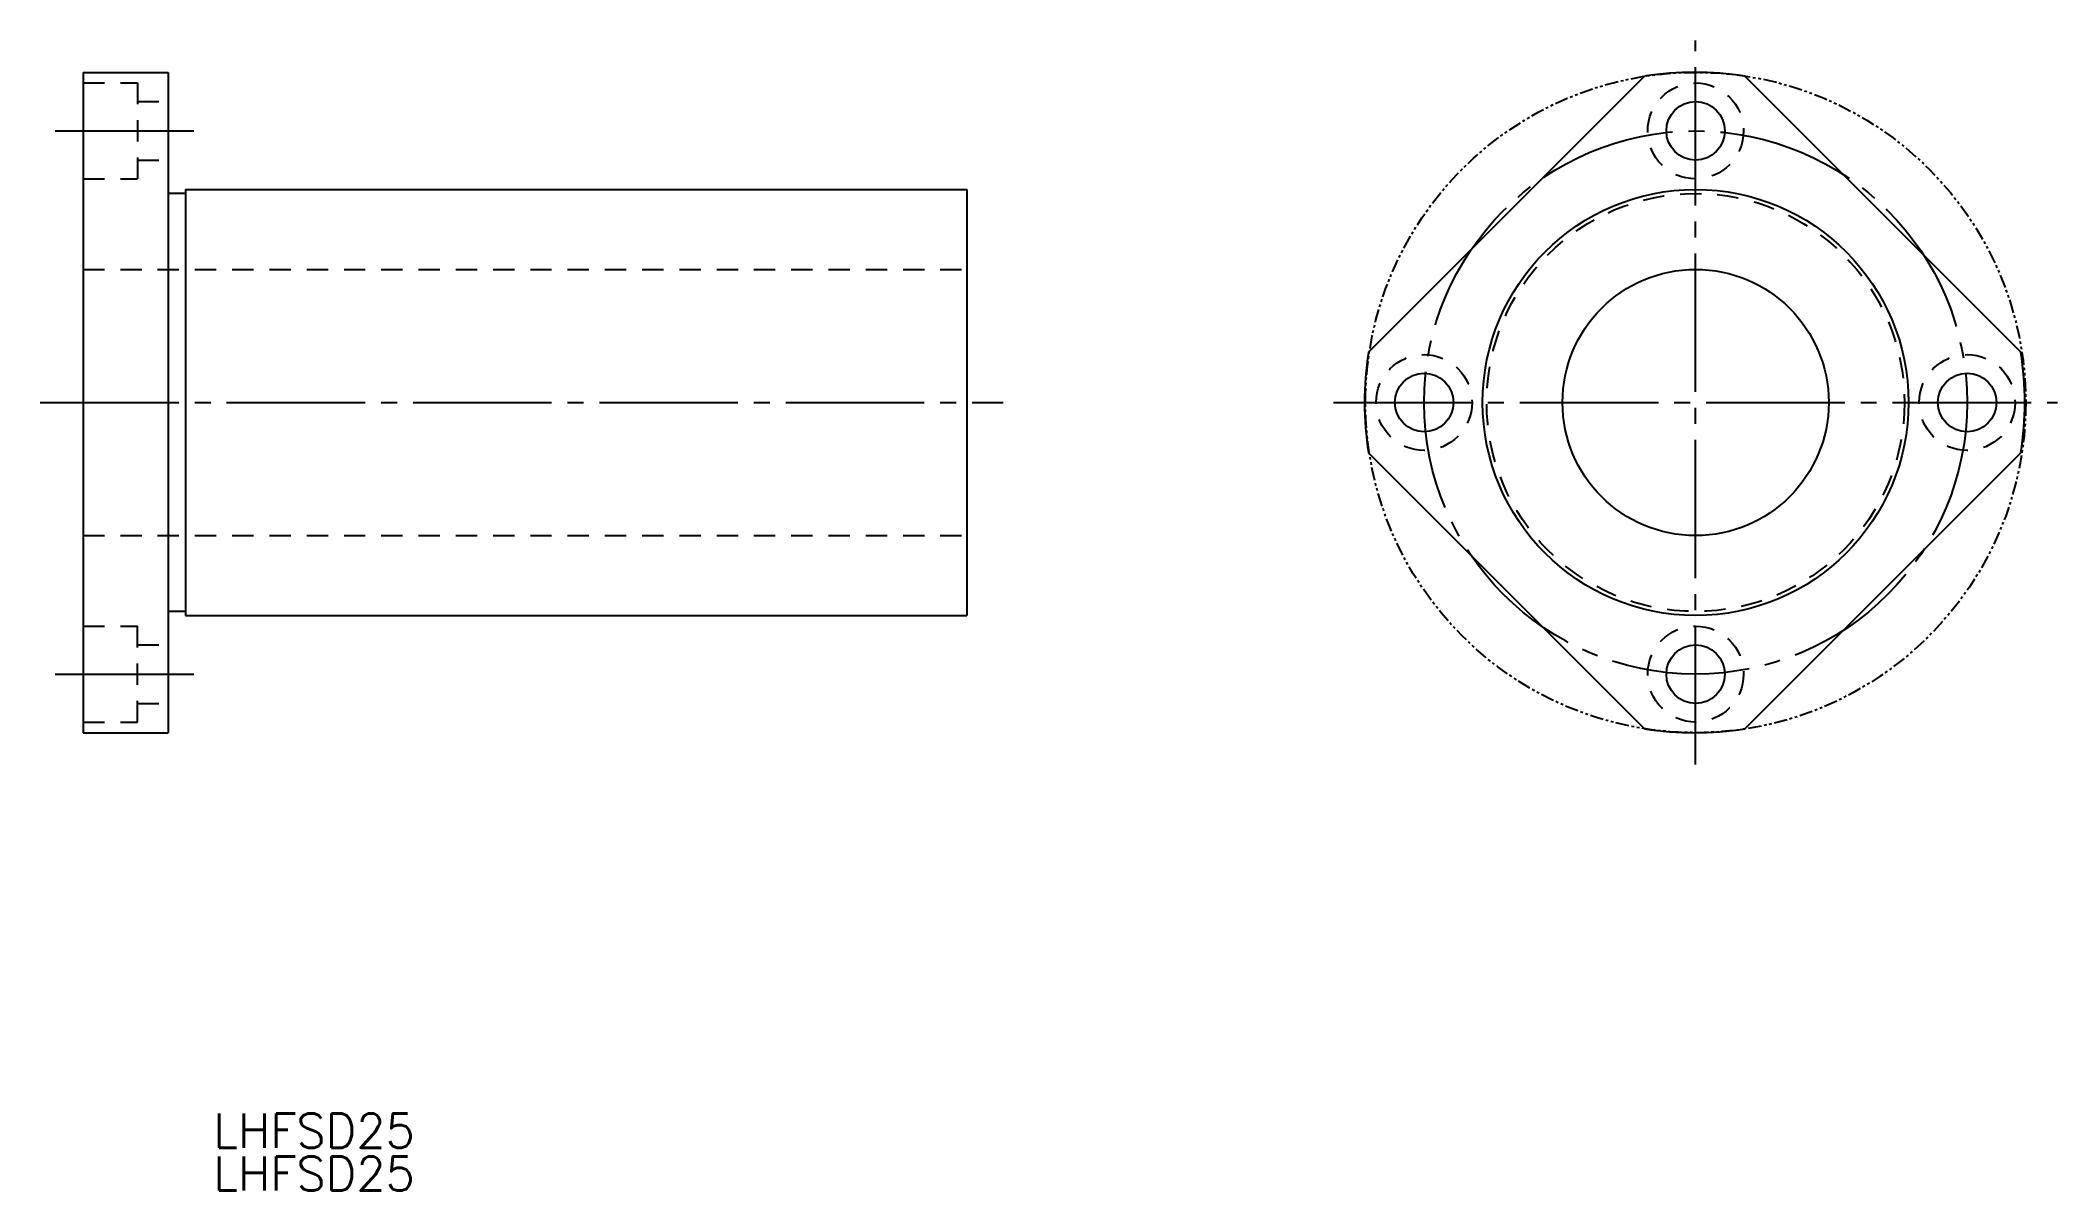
# Model space of a CAD drawing. Extents: x 98 to 287, y 124 to 232.
import ezdxf

# ---------------------------------------------------------------- set-up
doc = ezdxf.new("R2010")
doc.units = 0
for name, pattern in [('CENTER', [17.5, 13, -1.5, 1.5, -1.5]), ('DASHED', [3.5, 2, -1.5]), ('PHANTOM', [2.5, 1.25, -0.25, 0.25, -0.25, 0.25, -0.25])]:
    doc.linetypes.add(name, pattern=pattern)
doc.layers.get('0').update_dxf_attribs({"linetype": 'CONTINUOUS'})
doc.layers.add('CENTER', color=1, linetype='CENTER')
doc.styles.get("Standard").update_dxf_attribs({"font": 'txt.shx', "bigfont": '@extfont2.shx'})

msp = doc.modelspace()

# ---------------------------------------------------------------- linework, layer by layer
at = {"color": 7, "linetype": 'CONTINUOUS'}
for p, q in [((101.56, 228.51), (101.56, 166.51)), ((101.56, 228.51), (109.56, 228.51)), ((109.56, 228.51), (109.56, 166.51)), ((222.26, 202.23), (248.18, 228.15)), ((257.62, 228.15), (283.54, 202.23)), ((111.16, 217.14), (109.56, 217.14)), ((111.16, 217.51), (111.16, 177.51)), ((111.16, 217.51), (184.56, 217.51)), ((184.56, 217.51), (184.56, 177.51)), ((248.18, 166.87), (222.26, 192.8)), ((283.54, 192.8), (257.62, 166.87)), ((111.16, 177.89), (109.56, 177.89)), ((111.16, 177.51), (184.56, 177.51)), ((101.56, 166.51), (109.56, 166.51))]:
    msp.add_line(p, q, dxfattribs=at)
at = {"color": 3, "linetype": 'DASHED'}
for p, q in [((101.56, 227.51), (106.66, 227.51)), ((106.66, 227.51), (106.66, 218.51)), ((106.66, 225.76), (109.56, 225.76)), ((106.66, 220.26), (109.56, 220.26)), ((101.56, 218.51), (106.66, 218.51)), ((101.56, 210.01), (184.56, 210.01)), ((101.56, 185.01), (184.56, 185.01)), ((101.56, 176.51), (106.66, 176.51)), ((106.66, 167.51), (106.66, 176.51)), ((106.66, 174.76), (109.56, 174.76)), ((106.66, 169.26), (109.56, 169.26)), ((101.56, 167.51), (106.66, 167.51))]:
    msp.add_line(p, q, dxfattribs=at)
at = {"color": 3, "linetype": 'PHANTOM'}
msp.add_circle((252.99, 197.51), 31, dxfattribs=at)
at = {"color": 3, "linetype": 'DASHED'}
for centre, radius in [((252.99, 223.01), 4.5), ((252.99, 197.51), 19.62), ((227.49, 197.51), 4.5), ((278.49, 197.51), 4.5), ((252.99, 172.01), 4.5)]:
    msp.add_circle(centre, radius, dxfattribs=at)
at = {"color": 7, "linetype": 'CONTINUOUS'}
for centre, radius in [((252.99, 223.01), 2.75), ((252.99, 197.51), 20), ((252.99, 197.51), 12.5), ((227.49, 197.51), 2.75), ((278.49, 197.51), 2.75), ((252.99, 172.01), 2.75)]:
    msp.add_circle(centre, radius, dxfattribs=at)
for start, end in [(81.2493, 98.7507), (171.2493, 188.7507), (351.2493, 8.7507), (261.2493, 278.7507)]:
    msp.add_arc((252.9, 197.51), 31, start, end, dxfattribs=at)
at = {"layer": 'CENTER', "color": 1, "linetype": 'CENTER'}
for p, q in [((252.99, 163.51), (252.99, 231.51)), ((98.95, 223.01), (111.95, 223.01)), ((97.54, 197.51), (187.95, 197.51)), ((218.99, 197.51), (286.99, 197.51)), ((98.95, 172.01), (111.95, 172.01))]:
    msp.add_line(p, q, dxfattribs=at)
msp.add_circle((252.99, 197.51), 25.5, dxfattribs=at)

# ---------------------------------------------------------------- texts
at = {"color": 7, "linetype": 'CONTINUOUS'}
for p in [(113.78, 127.54), (113.78, 123.51)]:
    msp.add_text('LHFSD25', height=3.2, dxfattribs=at).set_placement(p)

doc.saveas('drawing.dxf')
